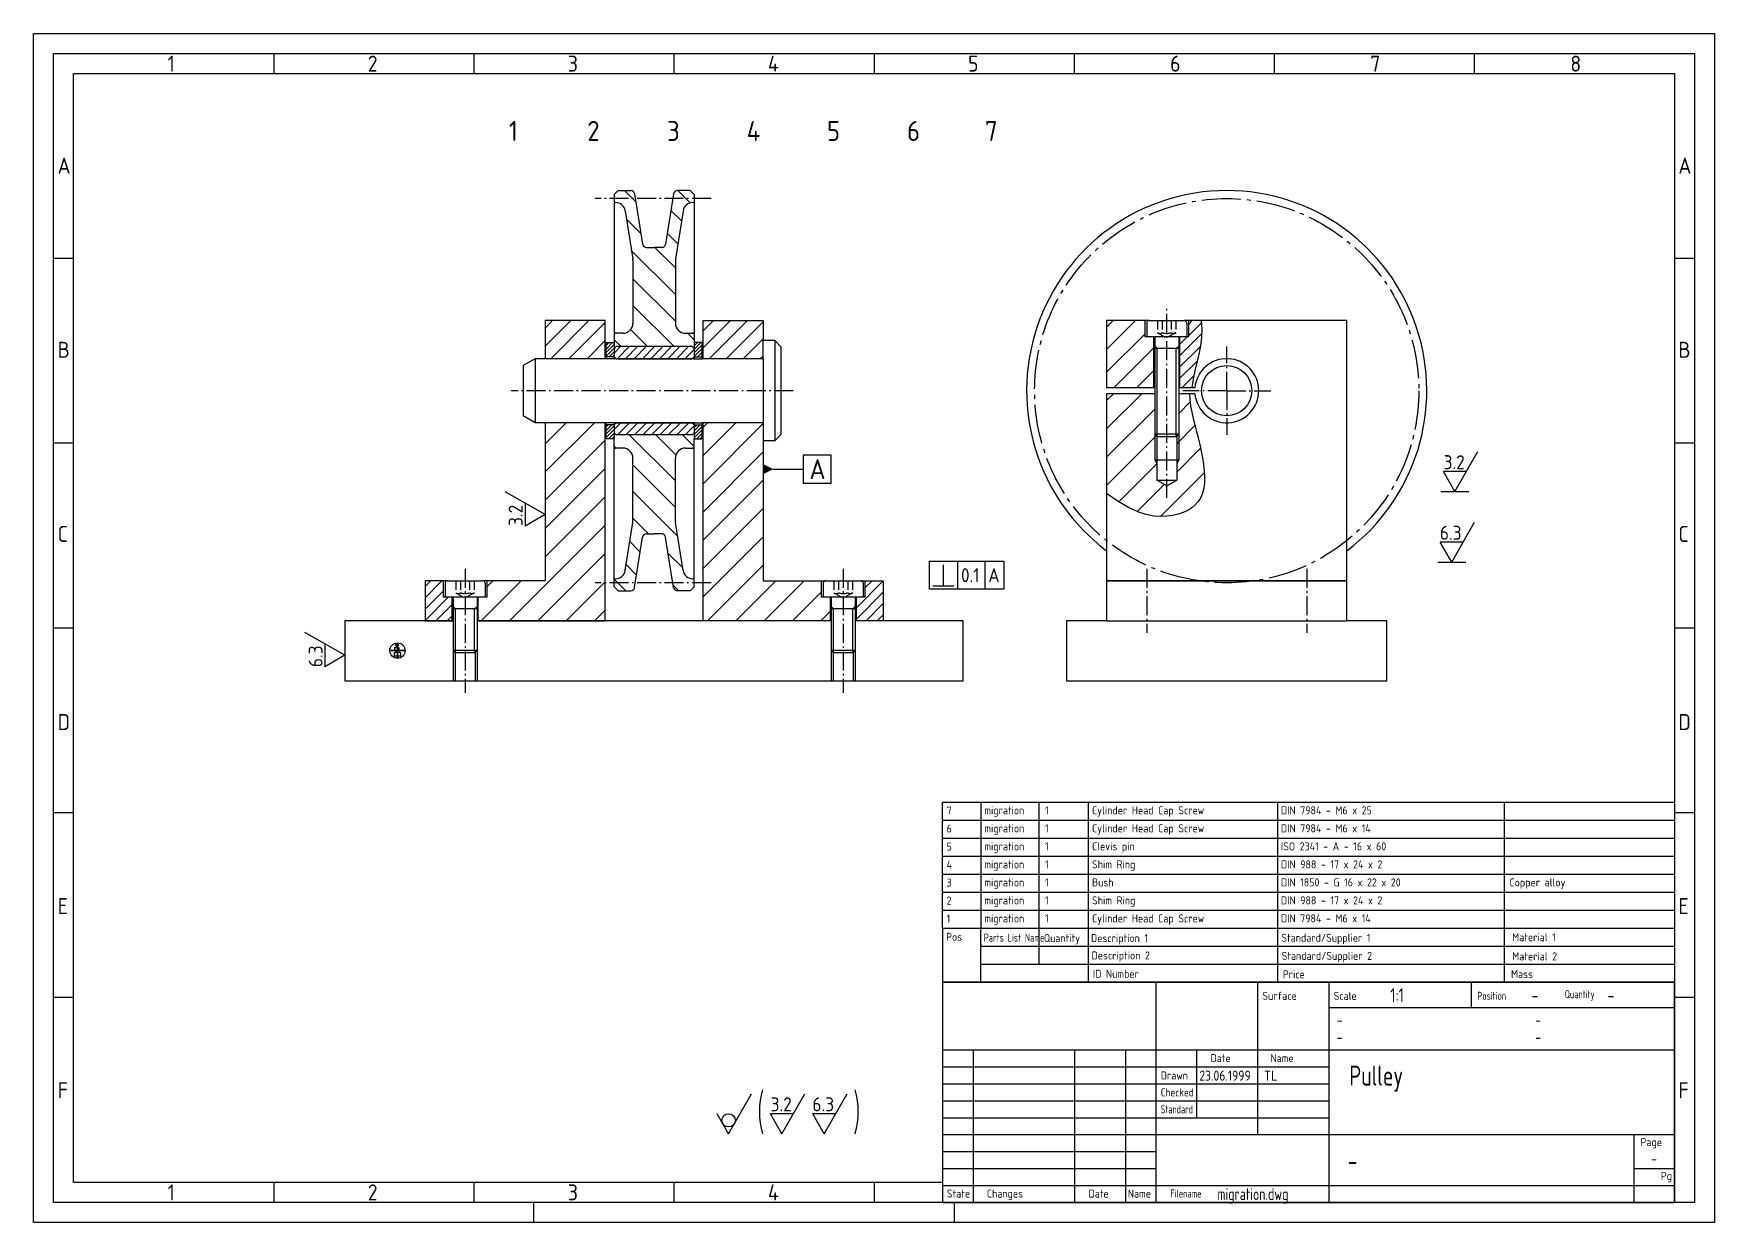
# Model space of a CAD drawing. Extents: x 0 to 420, y 0 to 297.
import ezdxf
from ezdxf.enums import TextEntityAlignment as Align

# ---------------------------------------------------------------- set-up
doc = ezdxf.new("R2010")
doc.units = 0
for name, pattern in [('GEN3A', [3.125, 2.25, -0.875]), ('GEN7', [13.75, 9.75, -1.5, 1, -1.5]), ('GEN7A', [6.875, 4.75, -0.875, 0.375, -0.875])]:
    doc.linetypes.add(name, pattern=pattern)
doc.layers.get('0').update_dxf_attribs({"linetype": 'CONTINUOUS'})
for name, color, linetype in [('0N', 7, 'CONTINUOUS'), ('3AN', 6, 'GEN3A'), ('4', 3, 'CONTINUOUS'), ('4N', 3, 'CONTINUOUS'), ('5', 3, 'CONTINUOUS'), ('6', 11, 'CONTINUOUS'), ('7', 4, 'GEN7'), ('7A', 4, 'GEN7A'), ('7AN', 4, 'GEN7A'), ('8', 1, 'CONTINUOUS'), ('8N', 1, 'CONTINUOUS'), ('INFO', 4, 'CONTINUOUS'), ('IPN', 7, 'CONTINUOUS'), ('RAHM2', 1, 'CONTINUOUS'), ('RAHM3', 11, 'CONTINUOUS'), ('RAHM5', 7, 'CONTINUOUS')]:
    doc.layers.add(name, color=color, linetype=linetype)
doc.styles.get("Standard").update_dxf_attribs({"font": 'ISOCP.SHX'})
pattern_1 = [(135, (-203.4175, -215.337), (-3.3234, -3.3234), [])]
pattern_2 = [(45, (26.9396, 22.9673), (-1.414214, 1.414214), [])]
pattern_3 = [(45, (26.9396, 22.9673), (-3.53553, 3.53553), [])]

# ---------------------------------------------------------------- blocks, each defined once
blk = doc.blocks.new('GEN_A3')
for p, q in [((5, 292), (415, 292)), ((5, 5), (5, 292)), ((415, 292), (415, 5)), ((415, 5), (5, 5))]:
    blk.add_line(p, q)
at = {"layer": 'RAHM2'}
for p, q in [((0, 297), (420, 297)), ((0, 0), (0, 297)), ((420, 297), (420, 0)), ((60, 292), (60, 287)), ((110, 292), (110, 287)), ((160, 292), (160, 287)), ((210, 292), (210, 287)), ((260, 292), (260, 287)), ((310, 292), (310, 287)), ((360, 292), (360, 287)), ((10, 287), (410, 287)), ((10, 10), (10, 287)), ((410, 287), (410, 5)), ((10, 240.83), (5, 240.83)), ((415, 240.83), (410, 240.83)), ((10, 194.664), (5, 194.664)), ((415, 194.664), (410, 194.664)), ((10, 148.498), (5, 148.498)), ((415, 148.498), (410, 148.498)), ((10, 102.332), (5, 102.332)), ((415, 102.332), (410, 102.332)), ((10, 56.166), (5, 56.166)), ((415, 56.166), (410, 56.166)), ((227.12, 10), (10, 10)), ((60, 10), (60, 5)), ((110, 10), (110, 5)), ((160, 10), (160, 5)), ((210, 10), (210, 5)), ((125, 0), (125, 5)), ((230, 5), (230, 0)), ((420, 0), (0, 0))]:
    blk.add_line(p, q, dxfattribs=at)
for s, p in [('1', (33.5, 287.5)), ('2', (83.5, 287.5)), ('3', (133.5, 287.5)), ('4', (183.5, 287.5)), ('5', (233.5, 287.5)), ('6', (284, 287.5)), ('7', (334, 287.5)), ('8', (384, 287.5)), ('A', (6, 262)), ('A', (411, 262)), ('B', (6, 216)), ('B', (411, 216)), ('C', (6, 170)), ('C', (411, 170)), ('D', (6, 123)), ('D', (411, 123)), ('E', (6, 77)), ('E', (411, 77)), ('F', (6, 31)), ('F', (411, 31)), ('1', (33.5, 5.5)), ('2', (83.5, 5.5)), ('3', (133.5, 5.5)), ('4', (183.5, 5.5))]:
    blk.add_text(s, height=4, dxfattribs=at).set_placement(p)
blk = doc.blocks.new('GENTITLE')
blk.add_lwpolyline([(-182.88, 0), (0, 0), (0, 54.99), (-182.88, 54.99)], close=True)
at = {"layer": 'RAHM2'}
for p, q in [((-104.14, 54.99), (-104.14, 16.92)), ((-50.8, 54.99), (-50.8, 48.66)), ((-86.36, 48.66), (0, 48.66)), ((-175.26, 38.07), (-175.26, 0)), ((-149.86, 38.07), (-149.86, 0)), ((-137.16, 38.07), (-137.16, 0)), ((-119.38, 38.07), (-119.38, 21.15)), ((-182.88, 33.84), (-86.36, 33.84)), ((-182.88, 29.61), (-86.36, 29.61)), ((-182.88, 25.38), (-86.36, 25.38)), ((-182.88, 21.15), (-129.54, 21.15)), ((-129.54, 21.15), (-86.36, 21.15)), ((-182.88, 16.92), (-129.54, 16.92)), ((-10.16, 16.92), (-10.16, 0)), ((-182.88, 12.69), (-129.54, 12.69)), ((-182.88, 8.46), (-129.54, 8.46)), ((-10.16, 8.46), (0, 8.46)), ((-182.88, 4.23), (0, 4.23))]:
    blk.add_line(p, q, dxfattribs=at)
at = {"layer": 'RAHM3'}
for p, q in [((-129.54, 54.99), (-129.54, 21.15)), ((-86.36, 54.99), (-86.36, 0)), ((-182.88, 38.07), (0, 38.07)), ((-129.54, 21.15), (-129.54, 0)), ((-129.54, 16.92), (0, 16.92))]:
    blk.add_line(p, q, dxfattribs=at)
at = {"layer": 'RAHM2'}
for s, p in [('Surface', (-102.95, 50.6)), ('Scale', (-85.14, 50.6)), ('Drawn', (-128.34, 30.71)), ('Name', (-136.58, 1.2))]:
    blk.add_text(s, height=2, dxfattribs=at).set_placement(p)
for s, width, p in [('Position', 0.8, (-49.2, 50.6)), ('Quantity', 0.8, (-27.39, 51)), ('Checked', 0.921568, (-128.34, 26.48)), ('Standard', 0.788227, (-128.34, 22.25)), ('Filename', 0.8, (-125.94, 1.22))]:
    blk.add_text(s, height=2, dxfattribs=dict(at, width=width)).set_placement(p)
for s, p in [('Date', (-113.39, 35.04)), ('Page', (-5.79, 14.07)), ('Pg', (-1.98, 5.61)), ('State', (-178.89, 1.2)), ('Changes', (-167.28, 1.2)), ('Date', (-143.87, 1.2))]:
    blk.add_text(s, height=2, dxfattribs=at).set_placement(p, align=Align.CENTER)
blk.add_text('Name', height=2, dxfattribs=at).set_placement((-95.12, 35.04), align=Align.RIGHT)
for tag, p in [('GEN-TITLE-DAT{5.44}', (-118.7, 30.41)), ('GEN-TITLE-NAME{5}', (-102.53, 30.41)), ('GEN-TITLE-CHKD{5.41}', (-118.55, 26.18)), ('GEN-TITLE-CHKM{5}', (-102.06, 26.49))]:
    blk.add_attdef(tag, p, '', height=2.5, dxfattribs=at)
at = {"layer": 'RAHM2', "width": 0.8}
blk.add_attdef('GEN-TITLE-DWG{8.92}', (-114.19, 0.58), '', height=3, dxfattribs=at)
at = {"layer": 'RAHM2'}
blk.add_attdef('GEN-TITLE-PLOT{2.94}', text='', height=3, dxfattribs=at).set_placement((-5.37, 0.42), align=Align.CENTER)
at = {"layer": 'RAHM3', "width": 0.8}
for tag, p, height in [('GEN-TITLE-SCA{5.42}', (-70.96, 50.01), 3.5), ('GEN-TITLE-POSI{2.20}', (-35.71, 50.01), 3.5), ('GEN-TITLE-QTY{4.38}', (-16.73, 50.01), 3.5), ('GEN-TITLE-NORM1{14.84}', (-84.37, 44.07), 3), ('GEN-TITLE-MAT1{11.15}', (-34.76, 44.07), 3), ('GEN-TITLE-NORM2{14.89}', (-84.37, 39.79), 3), ('GEN-TITLE-MAT2{11.09}', (-34.76, 39.79), 3), ('GEN-TITLE-DES2{21.21}', (-80.71, 21.17), 3.5)]:
    blk.add_attdef(tag, p, '', height=height, dxfattribs=at)
blk.add_attdef('GEN-TITLE-SHEET{2.62}', text='', height=3, dxfattribs=at).set_placement((-5.1, 9.42), align=Align.CENTER)
at = {"layer": 'RAHM5', "width": 0.8}
for tag, p in [('GEN-TITLE-DES1{15.54}', (-81.21, 29.17)), ('GEN-TITLE-NR{13.37}', (-81.61, 7.87))]:
    blk.add_attdef(tag, p, '', height=5, dxfattribs=at)
blk = doc.blocks.new('*U14')
for p, q in [((4, 5.5), (0, 5.5)), ((4, 5), (4, 5.5)), ((10, 3.3), (4, 3.3)), ((4, -3.3), (10, -3.3)), ((0, -5.5), (4, -5.5)), ((4, -5.5), (4, -5))]:
    blk.add_line(p, q)
blk = doc.blocks.new('*U15')
for p, q in [((7.886565, 2.5), (15, 2.5)), ((7.886565, -2.5), (15, -2.5))]:
    blk.add_line(p, q)
at = {"layer": '4'}
for p, q in [((7.386565, 3), (15, 3)), ((7.386565, -3), (15, -3))]:
    blk.add_line(p, q, dxfattribs=at)
blk = doc.blocks.new('*U12')
at = {"layer": '0N'}
for p, q in [((-4, -4.4), (-4, 4.4)), ((-3.4, 5), (0, 5)), ((0, 3), (0, 5)), ((0, 3), (2.39, 3)), ((0, -3), (0, 3)), ((2.39, 3), (3, 3)), ((3, 3), (13.39, 3)), ((3, 3), (3, -3)), ((13.39, 3), (14, 2.39)), ((13.39, 3), (13.39, -3)), ((14, 2.39), (14, -2.39)), ((0, -5), (0, -3)), ((0, -3), (2.39, -3)), ((2.39, -3), (3, -3)), ((3, -3), (13.39, -3)), ((13.39, -3), (14, -2.39)), ((-3.4, -5), (0, -5))]:
    blk.add_line(p, q, dxfattribs=at)
for centre, start, end in [((-3.4, 4.4), 90, 180), ((-3.4, -4.4), 180, 270)]:
    blk.add_arc(centre, 0.6, start, end, dxfattribs=at)
at = {"layer": '3AN'}
for p, q in [((-4, 2.31), (-1, 2.31)), ((-4, 1.15), (-1, 1.15)), ((-1, 2.31), (0.33, 0)), ((-1, -2.31), (0.33, 0)), ((-4, -1.15), (-1, -1.15)), ((-4, -2.31), (-1, -2.31))]:
    blk.add_line(p, q, dxfattribs=at)
for centre, radius, start, end in [((-1.74, 1.73), 0.941, 322.1211, 37.8789), ((-4.27, 0), 3.46, 340.5288, 19.4712), ((-1.74, -1.73), 0.941, 322.1211, 37.8789)]:
    blk.add_arc(centre, radius, start, end, dxfattribs=at)
at = {"layer": '4N'}
for p, q in [((3, 2.39), (2.39, 3)), ((14, 2.39), (3, 2.39)), ((3, -2.39), (2.39, -3)), ((14, -2.39), (3, -2.39))]:
    blk.add_line(p, q, dxfattribs=at)
blk = doc.blocks.new('*U22')
at = {"layer": '8N'}
h = blk.add_hatch(dxfattribs=at)
h.set_pattern_fill('LINE', color=256, scale=0.47244, angle=45, style=0)
h.paths.add_polyline_path([(19.5, -11), (0.5, -11), (0, -10.5), (0, -8.5), (0.5, -8), (19.5, -8), (20, -8.5), (20, -10.5)])
h.paths.add_polyline_path([(19.5, 11), (0.5, 11), (0, 10.5), (0, 8.5), (0.5, 8), (19.5, 8), (20, 8.5), (20, 10.5)])
at = {"layer": '0N'}
for p, q in [((0.5, 11), (0, 10.5)), ((0.5, 8), (0, 8.5)), ((19.5, 11), (0.5, 11)), ((20, 10.5), (19.5, 11)), ((20, 8.5), (19.5, 8)), ((0.5, 8), (19.5, 8)), ((0.5, -8), (0, -8.5)), ((0.5, -8), (19.5, -8)), ((20, -8.5), (19.5, -8)), ((0.5, -11), (0, -10.5)), ((19.5, -11), (0.5, -11)), ((20, -10.5), (19.5, -11))]:
    blk.add_line(p, q, dxfattribs=at)
blk = doc.blocks.new('*U19')
at = {"layer": '8N'}
h = blk.add_hatch(dxfattribs=at)
h.set_pattern_fill('LINE', color=256, scale=0.19685, angle=45, style=0)
h.paths.add_polyline_path([(2, -8.5), (2, -12), (0, -12), (0, -8.5)])
h.paths.add_polyline_path([(2, 8.5), (2, 12), (0, 12), (0, 8.5)])
at = {"layer": '0N'}
for p, q in [((0, 12), (0, 8)), ((2, 12), (0, 12)), ((0, 8.5), (2, 8.5)), ((2, 8), (2, 12)), ((0, 8), (2, 8)), ((0, -8), (0, -12)), ((0, -8), (2, -8)), ((2, -12), (2, -8)), ((0, -8.5), (2, -8.5)), ((0, -12), (2, -12))]:
    blk.add_line(p, q, dxfattribs=at)
blk = doc.blocks.new('*U21')
at = {"layer": '8N'}
h = blk.add_hatch(dxfattribs=at)
h.set_pattern_fill('LINE', color=256, scale=0.19685, angle=45, style=0)
h.paths.add_polyline_path([(-2, -8.5), (-2, -12), (0, -12), (0, -8.5)])
h.paths.add_polyline_path([(-2, 8.5), (-2, 12), (0, 12), (0, 8.5)])
at = {"layer": '0N'}
for p, q in [((-2, 8), (-2, 12)), ((-2, 12), (0, 12)), ((0, 8.5), (-2, 8.5)), ((0, 12), (0, 8)), ((0, 8), (-2, 8)), ((-2, -12), (-2, -8)), ((0, -8), (-2, -8)), ((0, -8), (0, -12)), ((0, -8.5), (-2, -8.5)), ((0, -12), (-2, -12))]:
    blk.add_line(p, q, dxfattribs=at)
blk = doc.blocks.new('*U32')
for p, q in [((4, 5.5), (0, 5.5)), ((4, 5), (4, 5.5)), ((10, 3.3), (4, 3.3)), ((4, -3.3), (10, -3.3)), ((0, -5.5), (4, -5.5)), ((4, -5.5), (4, -5))]:
    blk.add_line(p, q)
blk = doc.blocks.new('*U31')
for p, q in [((7.886565, 2.5), (15, 2.5)), ((7.886565, -2.5), (15, -2.5))]:
    blk.add_line(p, q)
at = {"layer": '4'}
for p, q in [((7.386565, 3), (15, 3)), ((7.386565, -3), (15, -3))]:
    blk.add_line(p, q, dxfattribs=at)
blk = doc.blocks.new('*U29')
at = {"layer": '0N'}
for p, q in [((-4, -4.4), (-4, 4.4)), ((-3.4, 5), (0, 5)), ((0, 3), (0, 5)), ((0, 3), (2.39, 3)), ((0, -3), (0, 3)), ((2.39, 3), (3, 3)), ((3, 3), (13.39, 3)), ((3, 3), (3, -3)), ((13.39, 3), (14, 2.39)), ((13.39, 3), (13.39, -3)), ((14, 2.39), (14, -2.39)), ((0, -5), (0, -3)), ((0, -3), (2.39, -3)), ((2.39, -3), (3, -3)), ((3, -3), (13.39, -3)), ((13.39, -3), (14, -2.39)), ((-3.4, -5), (0, -5))]:
    blk.add_line(p, q, dxfattribs=at)
for centre, start, end in [((-3.4, 4.4), 90, 180), ((-3.4, -4.4), 180, 270)]:
    blk.add_arc(centre, 0.6, start, end, dxfattribs=at)
at = {"layer": '3AN'}
for p, q in [((-4, 2.31), (-1, 2.31)), ((-4, 1.15), (-1, 1.15)), ((-1, 2.31), (0.33, 0)), ((-1, -2.31), (0.33, 0)), ((-4, -1.15), (-1, -1.15)), ((-4, -2.31), (-1, -2.31))]:
    blk.add_line(p, q, dxfattribs=at)
for centre, radius, start, end in [((-1.74, 1.73), 0.941, 322.1211, 37.8789), ((-4.27, 0), 3.46, 340.5288, 19.4712), ((-1.74, -1.73), 0.941, 322.1211, 37.8789)]:
    blk.add_arc(centre, radius, start, end, dxfattribs=at)
at = {"layer": '4N'}
for p, q in [((3, 2.39), (2.39, 3)), ((14, 2.39), (3, 2.39)), ((3, -2.39), (2.39, -3)), ((14, -2.39), (3, -2.39))]:
    blk.add_line(p, q, dxfattribs=at)
blk = doc.blocks.new('*U35')
at = {"layer": '0N'}
for p, q in [((-4.5, 10.9), (-2.9, 12.5)), ((-4.5, 10.9), (-4.5, -10.9)), ((-2.9, -12.5), (-2.9, 12.5)), ((-2.9, 12.5), (0, 12.5)), ((0, 8), (0, 12.5)), ((0, 8), (15.25, 8)), ((0, -8), (0, 8)), ((17.25, 8), (37.25, 8)), ((39.25, 8), (57, 8)), ((57, -8), (57, 8)), ((57, 8), (60, 6.27)), ((60, -6.27), (60, 6.27)), ((0, -8), (15.25, -8)), ((0, -8), (0, -12.5)), ((17.25, -8), (37.25, -8)), ((39.25, -8), (57, -8)), ((57, -8), (60, -6.27)), ((-4.5, -10.9), (-2.9, -12.5)), ((-2.9, -12.5), (0, -12.5))]:
    blk.add_line(p, q, dxfattribs=at)
at = {"layer": '7AN'}
blk.add_line((-7.5, 0), (63, 0), dxfattribs=at)
blk = doc.blocks.new('*U45')
for p, q in [((4, 5.5), (0, 5.5)), ((4, 5), (4, 5.5)), ((16.75, 3.3), (4, 3.3)), ((4, -3.3), (16.75, -3.3)), ((0, -5.5), (4, -5.5)), ((4, -5.5), (4, -5))]:
    blk.add_line(p, q)
blk = doc.blocks.new('*U44')
for p, q in [((0.09, 3), (0, 3.15)), ((12.14, 2.5), (23.1, 2.5)), ((18, -3), (18, 3)), ((24.54, 0), (23.1, 2.5)), ((23.1, -2.5), (23.1, 2.5)), ((0.09, -3), (0, -3.15)), ((12.14, -2.5), (23.1, -2.5)), ((24.54, 0), (23.1, -2.5))]:
    blk.add_line(p, q)
at = {"layer": '4'}
for p, q in [((11.64, 3), (18, 3)), ((18, 3), (19, 2.5)), ((11.64, -3), (18, -3)), ((18, -3), (19, -2.5))]:
    blk.add_line(p, q, dxfattribs=at)
blk = doc.blocks.new('*U42')
at = {"layer": '0N'}
for p, q in [((-4, -4.4), (-4, 4.4)), ((-3.4, 5), (0, 5)), ((0, 3), (0, 5)), ((0, 3), (2.39, 3)), ((0, -3), (0, 3)), ((2.39, 3), (3, 3)), ((3, 3), (24.39, 3)), ((3, 3), (3, -3)), ((24.39, 3), (25, 2.39)), ((24.39, 3), (24.39, -3)), ((25, 2.39), (25, -2.39)), ((0, -5), (0, -3)), ((0, -3), (2.39, -3)), ((2.39, -3), (3, -3)), ((3, -3), (24.39, -3)), ((24.39, -3), (25, -2.39)), ((-3.4, -5), (0, -5))]:
    blk.add_line(p, q, dxfattribs=at)
for centre, start, end in [((-3.4, 4.4), 90, 180), ((-3.4, -4.4), 180, 270)]:
    blk.add_arc(centre, 0.6, start, end, dxfattribs=at)
at = {"layer": '3AN'}
for p, q in [((-4, 2.31), (-1, 2.31)), ((-4, 1.15), (-1, 1.15)), ((-1, 2.31), (0.33, 0)), ((-1, -2.31), (0.33, 0)), ((-4, -1.15), (-1, -1.15)), ((-4, -2.31), (-1, -2.31))]:
    blk.add_line(p, q, dxfattribs=at)
for centre, radius, start, end in [((-1.74, 1.73), 0.941, 322.1211, 37.8789), ((-4.27, 0), 3.46, 340.5288, 19.4712), ((-1.74, -1.73), 0.941, 322.1211, 37.8789)]:
    blk.add_arc(centre, radius, start, end, dxfattribs=at)
at = {"layer": '4N'}
for p, q in [((3, 2.39), (2.39, 3)), ((25, 2.39), (3, 2.39)), ((3, -2.39), (2.39, -3)), ((25, -2.39), (3, -2.39))]:
    blk.add_line(p, q, dxfattribs=at)
blk = doc.blocks.new('LAUFROLLE')
at = {"layer": '8'}
h = blk.add_hatch(dxfattribs=at)
h.set_pattern_fill('_U', color=256, scale=4.7, angle=135, style=0, pattern_type=0)
h.set_pattern_definition(pattern_1)
edge = h.paths.add_edge_path()
edge.add_line((4.7, 32.58), (4.7, 16.85))
edge.add_arc((2.2, 16.85), 2.5, -90, 0, ccw=False)
edge.add_line((2.2, 14.35), (0, 14.35))
edge.add_line((0, 14.35), (0, 10.5))
edge.add_line((0, 10.5), (0.5, 11))
edge.add_line((0.5, 11), (19.5, 11))
edge.add_line((19.5, 11), (20, 10.5))
edge.add_line((20, 10.5), (20, 14.35))
edge.add_line((20, 14.35), (17.8, 14.35))
edge.add_arc((17.8, 16.85), 2.5, 180, 270, ccw=False)
edge.add_line((15.3, 16.85), (15.3, 32.58))
edge.add_arc((17.8, 32.58), 2.5, 170.9671, 180, ccw=False)
edge.add_line((15.33, 32.97), (17.23, 44.89))
edge.add_arc((19.69, 44.5), 2.5, 90, 170.9671, ccw=False)
edge.add_line((19.69, 47), (20, 47))
edge.add_line((20, 47), (20, 49))
edge.add_line((20, 49), (19, 50))
edge.add_line((19, 50), (15.85, 50))
edge.add_arc((15.85, 49), 1, 90, 170.9671)
edge.add_line((14.87, 49.16), (12.87, 36.62))
edge.add_arc((11.89, 36.78), 1, 270, 350.9671, ccw=False)
edge.add_line((11.89, 35.78), (8.11, 35.78))
edge.add_arc((8.11, 36.78), 1, 189.0329, 270, ccw=False)
edge.add_line((7.13, 36.62), (5.13, 49.16))
edge.add_arc((4.15, 49), 1, 9.0329, 90)
edge.add_line((4.15, 50), (1, 50))
edge.add_line((1, 50), (0, 49))
edge.add_line((0, 49), (0, 47))
edge.add_line((0, 47), (0.31, 47))
edge.add_arc((0.31, 44.5), 2.5, 9.0329, 90, ccw=False)
edge.add_line((2.77, 44.89), (4.67, 32.97))
edge.add_arc((2.2, 32.58), 2.5, 0, 9.0329, ccw=False)
h = blk.add_hatch(dxfattribs=at)
h.set_pattern_fill('_U', color=256, scale=4.7, angle=135, style=0, pattern_type=0)
h.set_pattern_definition(pattern_1)
edge = h.paths.add_edge_path()
edge.add_line((15.3, -32.58), (15.3, -16.85))
edge.add_arc((17.8, -16.85), 2.5, 90, 180, ccw=False)
edge.add_line((17.8, -14.35), (20, -14.35))
edge.add_line((20, -14.35), (20, -10.5))
edge.add_line((20, -10.5), (19.5, -11))
edge.add_line((19.5, -11), (0.5, -11))
edge.add_line((0.5, -11), (0, -10.5))
edge.add_line((0, -10.5), (0, -14.35))
edge.add_line((0, -14.35), (2.2, -14.35))
edge.add_arc((2.2, -16.85), 2.5, 0, 90, ccw=False)
edge.add_line((4.7, -16.85), (4.7, -32.58))
edge.add_arc((2.2, -32.58), 2.5, -9.0329, 0, ccw=False)
edge.add_line((4.67, -32.97), (2.77, -44.89))
edge.add_arc((0.31, -44.5), 2.5, 270, 350.9671, ccw=False)
edge.add_line((0.31, -47), (0, -47))
edge.add_line((0, -47), (0, -49))
edge.add_line((0, -49), (1, -50))
edge.add_line((1, -50), (4.15, -50))
edge.add_arc((4.15, -49), 1, 270, 350.9671)
edge.add_line((5.13, -49.16), (7.13, -36.62))
edge.add_arc((8.11, -36.78), 1, 90, 170.9671, ccw=False)
edge.add_line((8.11, -35.78), (10, -35.78))
edge.add_line((10, -35.78), (11.89, -35.78))
edge.add_arc((11.89, -36.78), 1, 9.0329, 90, ccw=False)
edge.add_line((12.87, -36.62), (14.87, -49.16))
edge.add_arc((15.85, -49), 1, 189.0329, 270)
edge.add_line((15.85, -50), (19, -50))
edge.add_line((19, -50), (20, -49))
edge.add_line((20, -49), (20, -47))
edge.add_line((20, -47), (19.69, -47))
edge.add_arc((19.69, -44.5), 2.5, 189.0329, 270, ccw=False)
edge.add_line((17.23, -44.89), (15.33, -32.97))
edge.add_arc((17.8, -32.58), 2.5, 180, 189.0329, ccw=False)
for p, q in [((1, 50), (0, 49)), ((0, 49), (0, 45)), ((0, 47), (0.31, 47)), ((1, 50), (4.15, 50)), ((5.13, 49.16), (7.13, 36.62)), ((14.87, 49.16), (12.87, 36.62)), ((19, 50), (15.85, 50)), ((19, 50), (20, 49)), ((20, 47), (19.69, 47)), ((20, 49), (20, 47)), ((20, 47), (20, 14.35)), ((0, 45), (0, 14.35)), ((2.77, 44.89), (4.67, 32.97)), ((17.23, 44.89), (15.33, 32.97)), ((8.11, 35.78), (10, 35.78)), ((11.89, 35.78), (10, 35.78)), ((4.7, 32.78), (4.7, 16.85)), ((15.3, 32.78), (15.3, 16.85)), ((2.2, 14.35), (0, 14.35)), ((0, 14.35), (0, 12)), ((0, 14.35), (0.49, 14.35)), ((17.8, 14.35), (20, 14.35)), ((20, 14.35), (19.51, 14.35)), ((20, 14.35), (20, 12)), ((0, -14.35), (0, -12)), ((20, -14.35), (20, -12)), ((0, -45), (0, -14.35)), ((0, -14.35), (0.49, -14.35)), ((2.2, -14.35), (0, -14.35)), ((17.8, -14.35), (20, -14.35)), ((20, -14.35), (19.51, -14.35)), ((20, -47), (20, -14.35)), ((4.7, -32.78), (4.7, -16.85)), ((15.3, -32.78), (15.3, -16.85)), ((2.77, -44.89), (4.67, -32.97)), ((17.23, -44.89), (15.33, -32.97)), ((5.13, -49.16), (7.13, -36.62)), ((8.11, -35.78), (10, -35.78)), ((11.89, -35.78), (10, -35.78)), ((14.87, -49.16), (12.87, -36.62)), ((0, -49), (0, -45)), ((0, -47), (0.31, -47)), ((1, -50), (0, -49)), ((1, -50), (4.15, -50)), ((19, -50), (15.85, -50)), ((19, -50), (20, -49)), ((20, -47), (19.69, -47)), ((20, -49), (20, -47))]:
    blk.add_line(p, q)
for centre, radius, start, end in [((0.31, 44.5), 2.5, 9.0329, 90), ((4.15, 49), 1, 9.0329, 90), ((15.85, 49), 1, 90, 170.9671), ((19.69, 44.5), 2.5, 90, 170.9671), ((8.11, 36.78), 1, 189.0329, 270), ((11.89, 36.78), 1, 270, 350.9671), ((2.2, 32.58), 2.5, 0, 9.0329), ((17.8, 32.58), 2.5, 170.9671, 180), ((2.2, 16.85), 2.5, 270, 0), ((17.8, 16.85), 2.5, 180, 270), ((2.2, -16.85), 2.5, 360, 90), ((17.8, -16.85), 2.5, 90, 180), ((2.2, -32.58), 2.5, 350.9671, 360), ((17.8, -32.58), 2.5, 180, 189.0329), ((8.11, -36.78), 1, 90, 170.9671), ((11.89, -36.78), 1, 9.0329, 90), ((0.31, -44.5), 2.5, 270, 350.9671), ((19.69, -44.5), 2.5, 189.0329, 270), ((4.15, -49), 1, 270, 350.9671), ((15.85, -49), 1, 189.0329, 270)]:
    blk.add_arc(centre, radius, start, end)
at = {"layer": '7A'}
for p, q in [((24.23, 48), (-4.73, 48)), ((24.23, -48), (-4.73, -48))]:
    blk.add_line(p, q, dxfattribs=at)
blk = doc.blocks.new('GENPOS14')
at = {"color": 0, "flags": 1}
for tag, p in [('1GENPOS', (0, 0)), ('2GENPOS', (0, -1.5)), ('3GENPOS', (0, -3)), ('4GENPOS', (0, -4.5)), ('7GENPOS', (0, -9)), ('5GENPOS', (0, -6)), ('6GENPOS', (0, -7.5)), ('10GENPOS', (0, -13.5)), ('9GENPOS', (0, -12)), ('8GENPOS', (0, -10.5)), ('11GENPOS', (0, -15)), ('12GENPOS', (0, -16.5)), ('13GENPOS', (0, -18)), ('14GENPOS', (0, -19.5)), ('15GENPOS', (0, -21)), ('16GENPOS', (0, -22.5)), ('17GENPOS', (0, -24)), ('18GENPOS', (0, -25.5)), ('19GENPOS', (0, -27)), ('20GENPOS', (0, -28.5)), ('21GENPOS', (0, -30)), ('22GENPOS', (0, -31.5)), ('23GENPOS', (0, -33)), ('24GENPOS', (0, -34.5)), ('25GENPOS', (0, -36)), ('26GENPOS', (0, -37.5)), ('27GENPOS', (0, -39)), ('0GENPOS', (0, -40.5)), ('GENPOS14_VISIBLE1', (0, -42)), ('GENPOS14_VISIBLE2', (0, -43.5))]:
    blk.add_attdef(tag, p, '', height=1, dxfattribs=at)
blk = doc.blocks.new('GEFROG4')
at = {"color": 0}
for p, q in [((0, 0), (5.714286, 10)), ((0, 0), (-2.857143, 5)), ((2.857143, 5), (-2.857143, 5))]:
    blk.add_line(p, q, dxfattribs=at)
for tag, p in [('GEFROU2', (2.416099, 10.1)), ('GEFROU1', (2.45, 5.6))]:
    blk.add_attdef(tag, text='', height=3.5, dxfattribs=at).set_placement(p, align=Align.RIGHT)
at = {"color": 0, "flags": 9}
blk.add_attdef('GEFROU0', (0, 0), '', height=1, dxfattribs=at)
blk = doc.blocks.new('*U59', base_point=(223.86, 161.69))
at = {"layer": '6', "color": 0}
for p, q in [((223.86, 158.19), (223.86, 165.19)), ((223.86, 165.19), (242.41, 165.19)), ((227.36, 159.07), (227.36, 164.32)), ((230.86, 165.19), (230.86, 158.19)), ((237.69, 165.19), (237.69, 158.19)), ((242.41, 165.19), (242.41, 158.19)), ((242.41, 158.19), (223.86, 158.19)), ((224.73, 159.07), (229.98, 159.07))]:
    blk.add_line(p, q, dxfattribs=at)
for s, p in [('0.1', (231.73, 161.69)), ('A', (238.56, 161.69))]:
    blk.add_text(s, height=3.5, dxfattribs=at).set_placement(p, align=Align.MIDDLE_LEFT)
blk = doc.blocks.new('GEFTOREF')
at = {"color": 0}
blk.add_line((0, 2.5), (0, 10), dxfattribs=at)
blk.add_lwpolyline([(-3.5, 10), (3.5, 10), (3.5, 17), (-3.5, 17)], close=True, dxfattribs=at)
blk.add_solid([(-1.25, 0), (0, 2.5), (1.25, 0)], dxfattribs=at)
blk.add_attdef('GEFTOREF', text='', height=5, dxfattribs=at).set_placement((0, 13.57), align=Align.MIDDLE)
blk = doc.blocks.new('GEFROG8')
at = {"color": 0}
for q in [(5.714286, 10), (-2.857143, 5)]:
    blk.add_line((0, 0), q, dxfattribs=at)
blk.add_circle((0, 3.341936), 1.658064, dxfattribs=at)
for tag, p in [('GEFROU2', (2.45, 10.1)), ('GEFROU1', (2.45, 5.6))]:
    blk.add_attdef(tag, text='', height=3.5, dxfattribs=at).set_placement(p, align=Align.RIGHT)
at = {"color": 0, "flags": 9}
blk.add_attdef('GEFROU0', (0, 0), '', height=1, dxfattribs=at)
blk = doc.blocks.new('GEFROG10')
at = {"color": 0}
blk.add_arc((18.838305, 5.494505), 19.623234, 163.739795, 196.260205, dxfattribs=at)
blk = doc.blocks.new('GEFROG11')
at = {"color": 0}
blk.add_arc((-18.838305, 5.494505), 19.623234, 343.739795, 16.260205, dxfattribs=at)
blk = doc.blocks.new('*U60', base_point=(170.8, 22.15))
at = {"layer": '6', "linetype": 'Continuous'}
for name, p in [('GEFROG8', (173.66, 22.15)), ('GEFROG10', (182.16, 22.15)), ('GEFROG11', (205.3, 22.15))]:
    blk.add_blockref(name, p, dxfattribs=at)
for p, values in [((187.01, 22.15), {'GEFROU1': '3.2'}), ((197.58, 22.15), {'GEFROU1': '6.3'})]:
    blk.add_blockref('GEFROG4', p, dxfattribs=at).add_auto_attribs(values)
blk = doc.blocks.new('GENBPOS0')
for p, q in [((-182.88, 0), (-182.88, -4.5)), ((0, 0), (0, -4.5)), ((-182.88, -4.5), (-182.88, -9)), ((0, -4.5), (0, -9)), ((-182.88, -9), (-182.88, -13.5)), ((0, -9), (0, -13.5)), ((-182.88, -13.5), (0, -13.5))]:
    blk.add_line(p, q)
at = {"layer": 'RAHM2'}
for p, q in [((-173.29, -5.12), (-173.29, 0)), ((-158.82, 0), (-158.82, -4.5)), ((-146.45, 0), (-146.45, -4.5)), ((-99.16, 0), (-99.16, -4.5)), ((-42.51, 0), (-42.51, -4.5)), ((-173.29, -3.91), (-173.29, -4.5)), ((-173.29, -4.5), (0, -4.5)), ((-173.29, -13.52), (-173.29, -4.5)), ((-158.82, -4.5), (-158.82, -8.91)), ((-146.45, -4.5), (-146.45, -8.91)), ((-99.16, -4.5), (-99.16, -9)), ((-42.51, -4.5), (-42.51, -9)), ((-173.29, -9), (0, -9)), ((-146.45, -9), (-146.45, -13.41)), ((-99.16, -9), (-99.16, -13.41)), ((-42.51, -9), (-42.51, -13.5))]:
    blk.add_line(p, q, dxfattribs=at)
at = {"layer": 'RAHM3'}
blk.add_line((-182.82, 0), (0, 0), dxfattribs=at)
for s, p in [('Pos', (-181.98, -3.14)), ('Quantity', (-157.56, -3.46)), ('Description 1', (-145.76, -3.47)), ('Standard/Supplier 1', (-98.2, -3.39)), ('Material 1', (-40.53, -3.24)), ('Description 2', (-145.63, -7.81)), ('Standard/Supplier 2', (-98.14, -7.9)), ('Material 2', (-40.53, -8.02)), ('ID Number', (-145.31, -12.39)), ('Price', (-97.85, -12.51)), ('Mass', (-40.81, -12.45))]:
    blk.add_text(s, height=2, dxfattribs=at).set_placement(p)
at = {"layer": 'RAHM3', "width": 0.677055}
blk.add_text('Parts List Name', height=2, dxfattribs=at).set_placement((-172.56, -3.35))
blk = doc.blocks.new('GENBPOS3')
for p, q in [((-182.88, -4.5), (-182.88, 0)), ((0, 0), (0, -4.5))]:
    blk.add_line(p, q)
at = {"layer": 'RAHM2'}
for p, q in [((-182.88, 0), (0, 0)), ((-173.29, 0), (-173.29, -4.5)), ((-158.82, 0), (-158.82, -4.5)), ((-146.45, 0), (-146.45, -4.5)), ((-99.16, 0), (-99.16, -4.5)), ((-42.51, 0), (-42.51, -4.5))]:
    blk.add_line(p, q, dxfattribs=at)
at = {"layer": 'RAHM3'}
for tag, p in [('1GENST{7.6}', (-181.85, -3.09)), ('3GENST{6.3}', (-172.45, -3.04)), ('2GENST{5.3}', (-157.24, -3.04)), ('5GENST{22.7}', (-145.52, -3.04)), ('7GENST{27.5}', (-98.31, -3.04)), ('9GENST{20.2}', (-41.19, -3.05))]:
    blk.add_attdef(tag, p, '', height=2, dxfattribs=at)
blk = doc.blocks.new('GENINF14')
at = {"layer": 'INFO'}
for p, q in [((0.41, 0.71), (-0.7, 0.71)), ((-0.7, 0.71), (-0.7, 0.12)), ((-0.7, 0.12), (-0.38, 0.12)), ((-0.38, 0.12), (-0.38, -0.56)), ((0.41, -0.56), (0.41, 0.71)), ((-0.38, -0.56), (-0.8, -0.56)), ((-0.8, -0.56), (-0.8, -1.34)), ((-0.8, -1.34), (0.83, -1.34)), ((0.83, -0.56), (0.41, -0.56)), ((0.83, -1.34), (0.83, -0.56))]:
    blk.add_line(p, q, dxfattribs=at)
for centre, radius in [((0, 0), 1.92), ((-0.11, 1.31), 0.339)]:
    blk.add_circle(centre, radius, dxfattribs=at)
at = {"layer": 'INFO', "extrusion": (0, -1, 0)}
blk.add_circle((0, 0), 1.92, dxfattribs=at)
at = {"layer": 'INFO', "extrusion": (1, 0, 0)}
blk.add_circle((0, 0), 1.92, dxfattribs=at)
at = {"layer": 'INFO', "flags": 1}
for tag, p in [('2GENINF', (0, 0)), ('3GENINF', (0, -1.5)), ('4GENINF', (0, -3)), ('5GENINF', (0, -4.5)), ('7GENINF', (0, -7.5)), ('6GENINF', (0, -6)), ('8GENINF', (0, -9)), ('10GENINF', (0, -12)), ('11GENINF', (0, -13.5)), ('9GENINF', (0, -10.5)), ('12GENINF', (0, -15)), ('13GENINF', (0, -16.5)), ('14GENINF', (0, -18)), ('15GENINF', (0, -19.5)), ('16GENINF', (0, -21)), ('17GENINF', (0, -22.5)), ('18GENINF', (0, -24)), ('19GENINF', (0, -25.5)), ('20GENINF', (0, -27)), ('21GENINF', (0, -28.5)), ('22GENINF', (0, -30)), ('23GENINF', (0, -31.5)), ('24GENINF', (0, -33)), ('25GENINF', (0, -34.5)), ('26GENINF', (0, -36)), ('27GENINF', (0, -37.5)), ('0GENINF', (0, -39))]:
    blk.add_attdef(tag, p, '', height=1, dxfattribs=at)

msp = doc.modelspace()

# ---------------------------------------------------------------- hatches: boundary and pattern name
at = {"layer": '8'}
h = msp.add_hatch(dxfattribs=at)
h.set_pattern_fill('_U', color=256, scale=3.2, angle=45, style=0, pattern_type=0)
h.set_pattern_definition([(45, (26.9396, 22.9673), (-2.26274, 2.26274), [])])
h.paths.add_polyline_path([(127.81, 215.79), (142.81, 215.79), (142.81, 225.29), (127.81, 225.29)])
h = msp.add_hatch(dxfattribs=at)
h.set_pattern_fill('_U', color=256, scale=3, angle=45, style=0, pattern_type=0)
h.set_pattern_definition([(45, (26.9396, 22.9673), (-2.12132, 2.12132), [])])
h.paths.add_polyline_path([(182.31, 225.29), (167.31, 225.29), (167.31, 215.79), (182.31, 215.79)])
h = msp.add_hatch(dxfattribs=at)
h.set_pattern_fill('_U', color=256, scale=4, angle=45, style=0, pattern_type=0)
h.set_pattern_definition([(45, (-8.362, -7.546), (-2.828427, 2.828427), [])])
h.paths.add_polyline_path([(277.64, 225.29), (268.14, 225.29), (268.14, 208.54), (279.84, 208.54), (279.84, 221.29), (277.64, 221.29)])
h = msp.add_hatch(dxfattribs=at)
h.set_pattern_fill('_U', color=256, scale=2, angle=45, style=0, pattern_type=0)
h.set_pattern_definition([(45, (-8.3621, -7.546), (-1.414214, 1.414214), [])])
h.paths.add_polyline_path([(291.93, 223.19), (291.78, 225.29), (288.64, 225.29), (288.64, 221.29), (286.44, 221.29), (286.44, 208.54), (289.41, 208.54), (289.73, 210.67), (290.17, 212.78), (290.66, 214.87), (291.14, 216.95), (291.55, 219.02), (291.83, 221.1)])
h = msp.add_hatch(dxfattribs=at)
h.set_pattern_fill('_U', color=256, scale=5, angle=45, style=0, pattern_type=0)
h.set_pattern_definition([(45, (-8.362, -7.546), (-3.535534, 3.535534), [])])
h.paths.add_polyline_path([(280.64, 196.4), (280.14, 196.9), (280.14, 207.04), (268.14, 207.04), (268.14, 182.08), (270.99, 180.12), (273.57, 178.63), (275.89, 177.56), (278, 176.86), (279.9, 176.47), (281.63, 176.34), (283.21, 176.41), (284.67, 176.63), (286.02, 176.94), (287.26, 177.36), (288.39, 177.88), (289.4, 178.5), (290.28, 179.24), (291.02, 180.1), (291.63, 181.08), (292.08, 182.19), (292.39, 183.42), (292.55, 184.78), (292.58, 186.23), (292.51, 187.76), (292.33, 189.35), (292.08, 190.99), (291.76, 192.65), (291.38, 194.32), (290.97, 195.98), (290.55, 197.63), (290.13, 199.26), (289.74, 200.87), (289.4, 202.45), (289.13, 204.01), (288.95, 205.54), (288.88, 207.04), (286.14, 207.04), (286.14, 196.9), (285.64, 196.4), (285.64, 185.44), (283.14, 184), (280.64, 185.44)])
h = msp.add_hatch(dxfattribs=at)
h.set_pattern_fill('_U', color=256, scale=5, angle=45, style=0, pattern_type=0)
h.set_pattern_definition(pattern_3)
h.paths.add_polyline_path([(142.81, 199.79), (127.81, 199.79), (127.81, 160.29), (113.31, 160.29), (113.31, 156.29), (111.11, 156.29), (111.11, 150.29), (142.81, 150.29)])
h = msp.add_hatch(dxfattribs=at)
h.set_pattern_fill('_U', color=256, scale=5, angle=45, style=0, pattern_type=0)
h.set_pattern_definition(pattern_3)
h.paths.add_polyline_path([(182.31, 199.79), (167.31, 199.79), (167.31, 150.29), (199.01, 150.29), (199.01, 156.29), (196.81, 156.29), (196.81, 160.29), (182.31, 160.29)])
h = msp.add_hatch(dxfattribs=at)
h.set_pattern_fill('_U', color=256, scale=2, angle=45, style=0, pattern_type=0)
h.set_pattern_definition(pattern_2)
h.paths.add_polyline_path([(104.51, 150.29), (104.51, 156.29), (102.31, 156.29), (102.31, 160.29), (97.81, 160.29), (97.81, 150.29)])
h = msp.add_hatch(dxfattribs=at)
h.set_pattern_fill('_U', color=256, scale=2, angle=45, style=0, pattern_type=0)
h.set_pattern_definition(pattern_2)
h.paths.add_polyline_path([(207.81, 160.29), (207.81, 156.29), (205.61, 156.29), (205.61, 150.29), (212.31, 150.29), (212.31, 160.29)])

# ---------------------------------------------------------------- linework, layer by layer
for p, q in [((280.14, 208.54), (268.14, 208.54)), ((280.14, 207.04), (268.14, 207.04)), ((290.17, 208.54), (286.14, 208.54)), ((290.17, 207.04), (286.14, 207.04)), ((258.14, 150.29), (258.14, 135.29))]:
    msp.add_line(p, q)
for points in [[(142.81, 215.79), (142.81, 225.29), (127.81, 225.29), (127.81, 215.79)], [(167.31, 215.79), (167.31, 225.29), (182.31, 225.29), (182.31, 220.29)], [(268.14, 207.04), (268.14, 160.29), (328.14, 160.29), (328.14, 225.29), (287.54, 225.29)], [(278.74, 225.29), (268.14, 225.29), (268.14, 208.54)], [(110.81, 150.29), (127.81, 150.29), (142.81, 150.29), (142.81, 199.79)], [(127.81, 199.79), (127.81, 160.29), (127.81, 160.29), (112.21, 160.29)], [(199.31, 150.29), (182.31, 150.29), (167.31, 150.29), (167.31, 199.79)], [(182.31, 195.29), (182.31, 160.29), (182.31, 160.29), (197.91, 160.29)], [(103.41, 160.29), (97.81, 160.29), (97.81, 150.29), (104.81, 150.29)], [(206.71, 160.29), (212.31, 160.29), (212.31, 150.29), (205.31, 150.29)], [(104.81, 150.29), (77.81, 150.29), (77.81, 135.29), (105.31, 135.29)], [(110.31, 135.29), (232.31, 135.29), (232.31, 150.29), (205.31, 150.29)], [(199.31, 150.29), (110.81, 150.29)], [(258.14, 135.29), (338.14, 135.29), (338.14, 150.29), (328.14, 150.29)], [(268.14, 150.29), (258.14, 150.29)], [(105.31, 135.29), (110.31, 135.29)]]:
    msp.add_lwpolyline(points)
msp.add_lwpolyline([(268.14, 150.29), (328.14, 150.29), (328.14, 160.29), (268.14, 160.29)], close=True)
msp.add_circle((298.14, 207.79), 6.27)
for radius, start, end in [(50, 306.8699, 233.1301), (8, 185.3794, 174.6206)]:
    msp.add_arc((298.14, 207.79), radius, start, end)
at = {"layer": '4'}
for points in [[(291.78, 225.29), (291.93, 223.19), (291.83, 221.1), (291.55, 219.02), (291.14, 216.95), (290.66, 214.87), (290.17, 212.78), (289.73, 210.67), (289.41, 208.54)], [(288.88, 207.04), (288.95, 205.54), (289.13, 204.01), (289.4, 202.45), (289.74, 200.87), (290.13, 199.26), (290.55, 197.63), (290.97, 195.98), (291.38, 194.32), (291.76, 192.65), (292.08, 190.99), (292.33, 189.35), (292.51, 187.76), (292.58, 186.23), (292.55, 184.78), (292.39, 183.42), (292.08, 182.19), (291.63, 181.08), (291.02, 180.1), (290.28, 179.24), (289.4, 178.5), (288.39, 177.88), (287.26, 177.36), (286.02, 176.94), (284.67, 176.63), (283.21, 176.41), (281.63, 176.34), (279.9, 176.47), (278, 176.86), (275.89, 177.56), (273.57, 178.63), (270.99, 180.12), (268.14, 182.08)]]:
    msp.add_lwpolyline(points, dxfattribs=at)
at = {"layer": '5'}
for p, q in [((351.67, 182.57), (358.67, 182.57)), ((350.87, 164.93), (357.87, 164.93))]:
    msp.add_line(p, q, dxfattribs=at)
for points in [[(107.81, 156.29, 0, 0.837, 0), (108.07, 158.78, 0, 0, 0), (119.89, 268.68, 0, 0, 0)], [(143.06, 219.79, 0, 0.837, 0), (142.89, 222.29, 0, 0, 0), (139.89, 268.68, 0, 0, 0)], [(145.56, 218.79, 0, 0.837, 0), (146.25, 221.19, 0, 0, 0), (159.89, 268.68, 0, 0, 0)], [(167.06, 219.79, 0, 0.837, 0), (167.69, 222.21, 0, 0, 0), (179.89, 268.68, 0, 0, 0)], [(182.31, 207.79, 0, 0.837, 0), (183, 210.19, 0, 0, 0), (199.89, 268.68, 0, 0, 0)], [(202.31, 156.29, 0, 0.837, 0), (202.69, 158.76, 0, 0, 0), (219.89, 268.68, 0, 0, 0)], [(283.14, 221.29, 0, 0.837, 0), (281.51, 223.19, 0, 0, 0), (241.95, 269.12, 0, 0, 0)], [(322.29, 160.93, 0, 0.837, 0), (324.3, 162.41, 0, 0, 0), (351.67, 182.57, 0, 0, 0)], [(332.71, 150.29, 0, 0.837, 0), (334.66, 151.86, 0, 0, 0), (350.87, 164.93, 0, 0, 0)], [(217.51, 150.29, 0, 0.837, 0), (217.51, 152.79, 0, 0, 0), (217.51, 161.69, 0, 0, 0), (223.86, 161.69, 0, 0, 0)]]:
    msp.add_lwpolyline(points, format="xyseb", dxfattribs=at)
at = {"layer": '7'}
msp.add_circle((298.14, 207.79), 48, dxfattribs=at)
at = {"layer": '7A'}
for p, q in [((298.14, 207.79), (298.14, 218.79)), ((298.14, 207.79), (287.14, 207.79)), ((298.14, 207.79), (309.14, 207.79)), ((298.14, 207.79), (298.14, 196.79)), ((278.14, 163.29), (278.14, 147.29)), ((318.14, 163.29), (318.14, 147.29))]:
    msp.add_line(p, q, dxfattribs=at)
at = {"layer": '7AN'}
for p, q in [((283.14, 181), (283.14, 228.29)), ((107.81, 163.29), (107.81, 132.29)), ((202.31, 163.29), (202.31, 132.29))]:
    msp.add_line(p, q, dxfattribs=at)

# ---------------------------------------------------------------- block references
for name, p in [('GEN_A3', (0, 0)), ('LAUFROLLE', (145.06, 207.79)), ('GENBPOS0', (410, 73.49))]:
    msp.add_blockref(name, p)
at = {"rotation": 270}
for name, p in [('*U45', (283.14, 225.29)), ('*U44', (283.14, 208.54)), ('*U14', (107.81, 160.29)), ('*U32', (202.31, 160.29)), ('*U15', (107.81, 150.29)), ('*U31', (202.31, 150.29))]:
    msp.add_blockref(name, p, dxfattribs=at)
for p, values in [((410, 104.99), {'3GENST{6.3}': 'migration', '1GENST{7.6}': '7', '5GENST{22.7}': 'Cylinder Head Cap Screw', '2GENST{5.3}': '1', '7GENST{27.5}': 'DIN 7984 - M6 x 25'}), ((410, 100.49), {'3GENST{6.3}': 'migration', '1GENST{7.6}': '6', '5GENST{22.7}': 'Cylinder Head Cap Screw', '2GENST{5.3}': '1', '7GENST{27.5}': 'DIN 7984 - M6 x 14'}), ((410, 95.99), {'3GENST{6.3}': 'migration', '1GENST{7.6}': '5', '5GENST{22.7}': 'Clevis pin', '2GENST{5.3}': '1', '7GENST{27.5}': 'ISO 2341 - A - 16 x 60'}), ((410, 91.49), {'3GENST{6.3}': 'migration', '1GENST{7.6}': '4', '5GENST{22.7}': 'Shim Ring', '2GENST{5.3}': '1', '7GENST{27.5}': 'DIN 988 - 17 x 24 x 2'}), ((410, 86.99), {'3GENST{6.3}': 'migration', '1GENST{7.6}': '3', '5GENST{22.7}': 'Bush', '2GENST{5.3}': '1', '7GENST{27.5}': 'DIN 1850 - G 16 x 22 x 20', '9GENST{20.2}': 'Copper alloy'}), ((410, 82.49), {'3GENST{6.3}': 'migration', '1GENST{7.6}': '2', '5GENST{22.7}': 'Shim Ring', '2GENST{5.3}': '1', '7GENST{27.5}': 'DIN 988 - 17 x 24 x 2'}), ((410, 77.99), {'3GENST{6.3}': 'migration', '1GENST{7.6}': '1', '5GENST{22.7}': 'Cylinder Head Cap Screw', '2GENST{5.3}': '1', '7GENST{27.5}': 'DIN 7984 - M6 x 14'})]:
    msp.add_blockref('GENBPOS3', p).add_auto_attribs(values)
ref = msp.add_blockref('GENTITLE', (410, 5))
ref.add_attrib('GEN-TITLE-DWG{8.92}', 'migration.dwg', (295.81, 5.58), dxfattribs={"layer": 'RAHM2', "height": 3, "width": 0.8})
ref.add_attrib('GEN-TITLE-SCA{5.42}', '1:1', (339.04, 55.01), dxfattribs={"layer": 'RAHM3', "height": 3.5, "width": 0.8})
ref.add_attrib('GEN-TITLE-DAT{5.44}', '23.06.1999', (291.3, 35.41), dxfattribs={"layer": 'RAHM2', "height": 2.5, "width": 0.937289})
ref.add_attrib('GEN-TITLE-NAME{5}', 'TL', (307.47, 35.41), dxfattribs={"layer": 'RAHM2', "height": 2.5})
ref.add_attrib('GEN-TITLE-POSI{2.20}', '-', (374.29, 55.01), dxfattribs={"layer": 'RAHM3', "height": 3.5, "width": 0.8})
ref.add_attrib('GEN-TITLE-QTY{4.38}', '-', (393.27, 55.01), dxfattribs={"layer": 'RAHM3', "height": 3.5, "width": 0.8})
ref.add_attrib('GEN-TITLE-DES1{15.54}', 'Pulley', (328.79, 34.17), dxfattribs={"layer": 'RAHM5', "height": 5, "width": 0.8})
ref.add_attrib('GEN-TITLE-NR{13.37}', '-', (328.39, 12.87), dxfattribs={"layer": 'RAHM5', "height": 5, "width": 0.8})
ref.add_attrib('GEN-TITLE-NORM1{14.84}', '-', (325.63, 49.07), dxfattribs={"layer": 'RAHM3', "height": 3, "width": 0.8})
ref.add_attrib('GEN-TITLE-NORM2{14.89}', '-', (325.63, 44.79), dxfattribs={"layer": 'RAHM3', "height": 3, "width": 0.8})
ref.add_attrib('GEN-TITLE-MAT1{11.15}', '-', (375.24, 49.07), dxfattribs={"layer": 'RAHM3', "height": 3, "width": 0.8})
ref.add_attrib('GEN-TITLE-MAT2{11.09}', '-', (375.24, 44.79), dxfattribs={"layer": 'RAHM3', "height": 3, "width": 0.8})
ref.add_attrib('GEN-TITLE-SHEET{2.62}', '-', dxfattribs={"layer": 'RAHM3', "height": 3, "width": 0.8}).set_placement((404.9, 14.42), align=Align.CENTER)
at = {"layer": '0N'}
for name, p, rotation in [('*U42', (283.14, 221.29), 270), ('*U35', (182.31, 207.79), 180), ('*U12', (107.81, 156.29), 270), ('*U29', (202.31, 156.29), 270)]:
    msp.add_blockref(name, p, dxfattribs=dict(at, rotation=rotation))
for name, p in [('*U21', (145.06, 207.79)), ('*U22', (145.06, 207.79)), ('*U19', (165.06, 207.79))]:
    msp.add_blockref(name, p, dxfattribs=at)
at = {"layer": '6', "color": 7}
ref = msp.add_blockref('GENPOS14', (119.39, 270.18), dxfattribs=at)
ref.add_attrib('GENPOS14_VISIBLE1', '1', dxfattribs={"layer": '0', "color": 0, "height": 5}).set_placement((119.89, 270.18), align=Align.CENTER)
ref = msp.add_blockref('GENPOS14', (138.68, 270.18), dxfattribs=at)
ref.add_attrib('GENPOS14_VISIBLE1', '2', dxfattribs={"layer": '0', "color": 0, "height": 5}).set_placement((139.89, 270.18), align=Align.CENTER)
ref = msp.add_blockref('GENPOS14', (158.79, 270.18), dxfattribs=at)
ref.add_attrib('GENPOS14_VISIBLE1', '3', dxfattribs={"layer": '0', "color": 0, "height": 5}).set_placement((159.89, 270.18), align=Align.CENTER)
ref = msp.add_blockref('GENPOS14', (178.64, 270.18), dxfattribs=at)
ref.add_attrib('GENPOS14_VISIBLE1', '4', dxfattribs={"layer": '0', "color": 0, "height": 5}).set_placement((179.89, 270.18), align=Align.CENTER)
ref = msp.add_blockref('GENPOS14', (198.79, 270.18), dxfattribs=at)
ref.add_attrib('GENPOS14_VISIBLE1', '5', dxfattribs={"layer": '0', "color": 0, "height": 5}).set_placement((199.89, 270.18), align=Align.CENTER)
ref = msp.add_blockref('GENPOS14', (218.62, 270.18), dxfattribs=at)
ref.add_attrib('GENPOS14_VISIBLE1', '6', dxfattribs={"layer": '0', "color": 0, "height": 5}).set_placement((219.89, 270.18), align=Align.CENTER)
ref = msp.add_blockref('GENPOS14', (238.89, 270.18), dxfattribs=at)
ref.add_attrib('GENPOS14_VISIBLE1', '7', dxfattribs={"layer": '0', "color": 0, "height": 5}).set_placement((240.89, 270.18), align=Align.RIGHT)
at = {"layer": '6', "linetype": 'Continuous'}
ref = msp.add_blockref('GEFTOREF', (182.31, 188.18), dxfattribs=dict(at, rotation=270))
ref.add_attrib('GEFTOREF', 'A', dxfattribs={"layer": '0', "color": 0, "height": 5}).set_placement((195.88, 188.18), align=Align.MIDDLE)
for p, values in [((355.17, 182.57), {'GEFROU1': '3.2'}), ((354.37, 164.93), {'GEFROU1': '6.3'})]:
    msp.add_blockref('GEFROG4', p, dxfattribs=at).add_auto_attribs(values)
at = {"layer": '6', "linetype": 'Continuous', "rotation": 90}
for p, values in [((127.81, 176.83), {'GEFROU1': '3.2'}), ((77.81, 141.69), {'GEFROU1': '6.3'})]:
    msp.add_blockref('GEFROG4', p, dxfattribs=at).add_auto_attribs(values)
at = {"layer": '6'}
msp.add_blockref('*U59', (223.86, 161.69), dxfattribs=at)
at = {"layer": '6', "linetype": 'Continuous'}
msp.add_blockref('*U60', (170.8, 22.15), dxfattribs=at)
at = {"layer": 'IPN'}
msp.add_blockref('GENINF14', (90.92, 142.85), dxfattribs=at)

doc.saveas('drawing.dxf')
